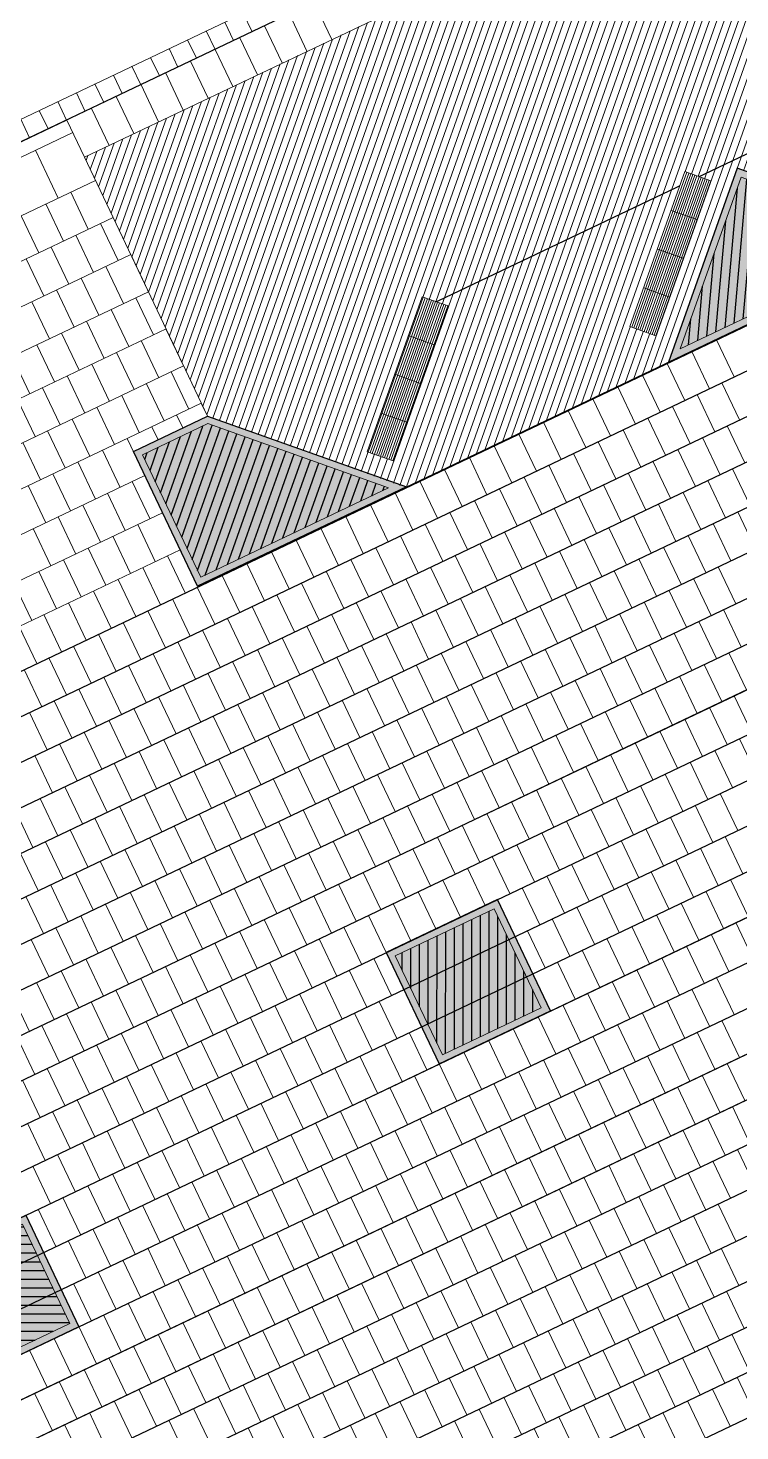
# Model space of a CAD drawing. Header units: metres. Extents: x 679599 to 680028, y 2748524 to 2748840.
# Drawn here: x 679845.92 to 679856.32, y 2748766.67 to 2748787.14 of the extents above; entities that cross this region are included whole.
import ezdxf

# ---------------------------------------------------------------- set-up
doc = ezdxf.new("R2010")
doc.units = ezdxf.units.M
doc.header["$LTSCALE"] = 5
doc.layers.add('00-AUX', color=2, linetype='Continuous', plot=False)
doc.layers.add('00-AUX Tree Pit', color=2, linetype='Continuous', plot=False)
for name, color, linetype, lineweight, plot in [('02-L-B-Barrier Curb', 210, 'Continuous', 5, False), ('02-L-B-Channel', 140, 'Continuous', 5, False), ('02-L-B-Curb', 11, 'Continuous', 5, False)]:
    doc.layers.add(name, color=color, linetype=linetype, lineweight=lineweight, plot=plot)
doc.layers.add('02-L-B-Flat Bar', color=181, linetype='Continuous', lineweight=5)
doc.layers.add('04-BK-Tree Pit', color=6, linetype='Continuous', lineweight=5)
for name, color, linetype, lineweight, true_color in [('02-L-Joints-Paviment_07_Precast Concrete Blocks 60X40', 7, 'Continuous', 5, 0x999999), ('03-TR-Pavement_07_Precast Concrete Blocks 20X10', 7, 'Continuous', 5, 0x999999), ('03-TR-Pavement_07_Precast Concrete Blocks 60X40', 7, 'Continuous', 5, 0x999999), ('03-TR-Pavement_07_Precast irregular Concrete Blocks', 7, 'Continuous', 5, 0xb3b3b3)]:
    doc.layers.add(name, color=color, linetype=linetype, lineweight=lineweight, true_color=true_color)
doc.layers.add('03-TR-Tree Pit_Green', color=46, linetype='Continuous')
doc.layers.add('03-TR-Tree Pit_White', color=7, linetype='Continuous', true_color=0xfcfcfc)

# ---------------------------------------------------------------- blocks, each defined once
blk = doc.blocks.new('*U5')
at = {"layer": '02-L-B-Channel'}
blk.add_lwpolyline([(0, 0), (0, -0.3)], dxfattribs=at)
blk = doc.blocks.new('*U6')
at = {"layer": '02-L-B-Channel', "color": 0, "linetype": 'ByBlock', "lineweight": -2, "transparency": 16777216, "rotation": 25.44812428929673}
for p in [(679849.064, 2748787.358), (679848.522, 2748787.1), (679848.793, 2748787.229), (679848.251, 2748786.971), (679847.709, 2748786.713), (679847.98, 2748786.842), (679847.438, 2748786.584), (679846.897, 2748786.326), (679847.168, 2748786.455), (679846.355, 2748786.068), (679846.626, 2748786.197), (679846.084, 2748785.94), (679845.813, 2748785.811)]:
    blk.add_blockref('*U5', p, dxfattribs=at)
blk = doc.blocks.new('ALCORQUE RECTANGULAR')
at = {"layer": '03-TR-Tree Pit_Green', "ltscale": 0.3}
h = blk.add_hatch(dxfattribs=at)
h.set_pattern_fill('ANSI31', color=256, scale=0.04, angle=-45)
h.set_pattern_definition([(360, (-2068898.16958, 3428624.0145), (3e-17, 0.127), [])])
h.paths.add_polyline_path([(679903.391, 2748647.421), (679902.702, 2748648.869), (679904.689, 2748649.814), (679905.377, 2748648.367)])
at = {"layer": '03-TR-Tree Pit_White'}
h = blk.add_hatch(color=256, dxfattribs=at)
h.dxf.hatch_style = 1
h.paths.add_polyline_path([(679903.344, 2748647.288), (679902.569, 2748648.916), (679904.736, 2748649.947), (679905.511, 2748648.319)])
at = {"layer": '02-L-B-Curb'}
blk.add_lwpolyline([(679903.344, 2748647.288), (679902.569, 2748648.916), (679904.736, 2748649.947), (679905.511, 2748648.319)], close=True, dxfattribs=at)
at = {"layer": '02-L-B-Curb', "color": 6}
blk.add_lwpolyline([(679903.391, 2748647.421), (679902.702, 2748648.868), (679904.689, 2748649.814), (679905.378, 2748648.366)], close=True, dxfattribs=at)
blk = doc.blocks.new('Escocell Quadrat')
at = {"layer": '03-TR-Tree Pit_Green'}
h = blk.add_hatch(dxfattribs=at)
h.set_pattern_fill('ANSI31', color=256, scale=0.04, angle=19.5514)
h.set_pattern_definition([(64.551379247, (-1794786.01457, -2189831.7944), (-0.114677314033, 0.0545720958565), [])])
h.paths.add_polyline_path([(-1.159, 0.359), (-2.759, 0.359), (-2.759, -1.241), (-1.159, -1.241)])
at = {"layer": '03-TR-Tree Pit_White'}
h = blk.add_hatch(color=256, dxfattribs=at)
h.dxf.hatch_style = 1
h.paths.add_polyline_path([(-2.859, 0.459), (-1.059, 0.459), (-1.059, -1.341), (-2.859, -1.341)])
at = {"ltscale": 0.3}
blk.add_lwpolyline([(-2.759, -1.241), (-1.159, -1.241), (-1.159, 0.359), (-2.759, 0.359)], close=True, dxfattribs=at)
at = {"layer": '02-L-B-Curb', "ltscale": 0.3}
blk.add_lwpolyline([(-2.859, -1.341), (-1.059, -1.341), (-1.059, 0.459), (-2.859, 0.459)], close=True, dxfattribs=at)
blk = doc.blocks.new('Alcorque Parking 8m2')
at = {"layer": '03-TR-Tree Pit_Green', "ltscale": 0.3}
h = blk.add_hatch(dxfattribs=at)
h.set_pattern_fill('ANSI31', color=256, scale=0.04, angle=40)
h.set_pattern_definition([(85, (-679726.04474, -2748720.75428), (-0.1265167266577, 0.011068779329), [])])
h.paths.add_polyline_path([(-1.079, -0.384), (2.316, 1.231), (-0.189, 2.121)])
at = {"layer": '03-TR-Tree Pit_White'}
h = blk.add_hatch(color=256, dxfattribs=at)
h.dxf.hatch_style = 1
h.paths.add_polyline_path([(-1.254, -0.578), (2.577, 1.245), (-0.25, 2.249)])
at = {"layer": '02-L-B-Curb'}
blk.add_lwpolyline([(2.577, 1.245), (-0.25, 2.249), (-1.254, -0.578)], close=True, dxfattribs=at)
at = {"layer": '02-L-B-Curb', "color": 6}
blk.add_lwpolyline([(2.316, 1.231), (-0.189, 2.121), (-1.079, -0.384)], close=True, dxfattribs=at)
blk = doc.blocks.new('Tree Pit Ford')
at = {"layer": '03-TR-Tree Pit_Green', "ltscale": 0.3}
h = blk.add_hatch(dxfattribs=at)
h.set_pattern_fill('ANSI31', color=256, scale=0.04)
h.paths.add_polyline_path([(-0.045, 1.149), (1.934, -0.83), (-1.104, -0.83), (-1.104, 1.149)])
at = {"layer": '03-TR-Tree Pit_White'}
h = blk.add_hatch(color=256, dxfattribs=at)
h.dxf.hatch_style = 1
h.paths.add_polyline_path([(-0.004, 1.249), (2.175, -0.93), (-1.204, -0.93), (-1.204, 1.249)])
at = {"layer": '02-L-B-Curb'}
blk.add_lwpolyline([(-0.004, 1.249), (2.175, -0.93), (-1.204, -0.93), (-1.204, 1.249)], close=True, dxfattribs=at)
at = {"layer": '02-L-B-Curb', "color": 6}
blk.add_lwpolyline([(-0.045, 1.149), (1.934, -0.83), (-1.104, -0.83), (-1.104, 1.149)], close=True, dxfattribs=at)
blk = doc.blocks.new('Piece Parking')
blk.add_wipeout([(-1.7, 0.2), (-1.7, -0.2), (0.7, -0.2), (0.7, 0.2)])
at = {"layer": '03-TR-Pavement_07_Precast irregular Concrete Blocks'}
h = blk.add_hatch(dxfattribs=at)
h.set_pattern_fill('ANSI31', color=256, scale=0.01, angle=135)
h.paths.add_polyline_path([(-1.7, 0.2), (0.7, 0.2), (0.7, -0.2), (-1.7, -0.2)])
blk.add_lwpolyline([(-1.7, 0.2), (0.7, 0.2), (0.7, -0.2), (-1.7, -0.2)], close=True)
at = {"layer": '02-L-Joints-Paviment_07_Precast Concrete Blocks 60X40'}
for points in [[(-1.1, 0.2), (-1.1, -0.2)], [(-0.5, 0.2), (-0.5, -0.2)], [(0.1, 0.2), (0.1, -0.2)]]:
    blk.add_lwpolyline(points, dxfattribs=at)
blk = doc.blocks.new('*U48')
at = {"rotation": 44.98941877856481}
blk.add_blockref('Piece Parking', (-0.199, -0.481), dxfattribs=at)
blk = doc.blocks.new('*U49')
at = {"layer": '02-L-B-Barrier Curb', "color": 0, "linetype": 'ByBlock', "lineweight": -2, "transparency": 16777216, "rotation": 25.44812303892089}
for p in [(679855.442, 2748784.839), (679851.605, 2748783.013)]:
    blk.add_blockref('*U48', p, dxfattribs=at)

msp = doc.modelspace()

# ---------------------------------------------------------------- hatches: boundary and pattern name
at = {"layer": '03-TR-Pavement_07_Precast Concrete Blocks 20X10'}
h = msp.add_hatch(dxfattribs=at)
h.set_pattern_fill('ANSI31', color=256, scale=0.0315, angle=25.5)
h.set_pattern_definition([(70.5, (0, 0), (-0.094275932128, 0.033384858509), [])])
edge = h.paths.add_edge_path()
edge.add_line((679846.747, 2748785.254), (679848.542, 2748781.477))
edge.add_line((679848.542, 2748781.477), (679851.428, 2748780.438))
edge.add_line((679851.428, 2748780.438), (679855.273, 2748782.267))
edge.add_line((679855.273, 2748782.267), (679856.277, 2748785.094))
edge.add_line((679856.277, 2748785.094), (679859.104, 2748784.09))
edge.add_line((679859.104, 2748784.09), (679862.949, 2748785.92))
edge.add_line((679862.949, 2748785.92), (679863.953, 2748788.747))
edge.add_line((679863.953, 2748788.747), (679866.78, 2748787.743))
edge.add_line((679866.78, 2748787.743), (679870.625, 2748789.573))
edge.add_line((679870.625, 2748789.573), (679871.629, 2748792.4))
edge.add_line((679871.629, 2748792.4), (679874.456, 2748791.396))
edge.add_line((679874.456, 2748791.396), (679878.294, 2748793.222))
edge.add_line((679878.294, 2748793.222), (679879.304, 2748796.052))
edge.add_line((679879.304, 2748796.052), (679882.132, 2748795.049))
edge.add_line((679882.132, 2748795.049), (679885.976, 2748796.878))
edge.add_line((679885.976, 2748796.878), (679886.946, 2748799.611))
edge.add_line((679886.946, 2748799.611), (679886.98, 2748799.704))
edge.add_line((679886.98, 2748799.704), (679889.807, 2748798.7))
edge.add_line((679889.807, 2748798.7), (679893.651, 2748800.53))
edge.add_line((679893.651, 2748800.53), (679894.655, 2748803.357))
edge.add_line((679894.655, 2748803.357), (679897.482, 2748802.353))
edge.add_line((679897.482, 2748802.353), (679901.327, 2748804.183))
edge.add_line((679901.327, 2748804.183), (679902.33, 2748807.009))
edge.add_line((679902.33, 2748807.009), (679905.158, 2748806.006))
edge.add_line((679905.158, 2748806.006), (679909.001, 2748807.835))
edge.add_line((679909.001, 2748807.835), (679909.972, 2748810.567))
edge.add_line((679909.972, 2748810.567), (679912.832, 2748809.658))
edge.add_line((679912.832, 2748809.658), (679916.677, 2748811.487))
edge.add_line((679916.677, 2748811.487), (679917.681, 2748814.314))
edge.add_line((679917.681, 2748814.314), (679920.508, 2748813.31))
edge.add_line((679920.508, 2748813.31), (679924.352, 2748815.139))
edge.add_line((679924.352, 2748815.139), (679925.356, 2748817.966))
edge.add_line((679925.356, 2748817.966), (679928.18, 2748816.961))
edge.add_line((679928.18, 2748816.961), (679932.025, 2748818.791))
edge.add_line((679932.025, 2748818.791), (679933.03, 2748821.618))
edge.add_line((679933.03, 2748821.618), (679935.857, 2748820.614))
edge.add_line((679935.857, 2748820.614), (679939.701, 2748822.444))
edge.add_line((679939.701, 2748822.444), (679940.705, 2748825.27))
edge.add_line((679940.705, 2748825.27), (679943.555, 2748824.267))
edge.add_line((679943.555, 2748824.267), (679947.475, 2748826.144))
edge.add_line((679947.475, 2748826.144), (679948.507, 2748829.047))
edge.add_line((679948.507, 2748829.047), (679946.708, 2748832.826))
edge.add_line((679946.708, 2748832.826), (679846.744, 2748785.257))

# ---------------------------------------------------------------- linework, layer by layer
at = {"layer": '00-AUX'}
for points in [[(679947.256, 2748833.751), (679845.621, 2748785.391)], [(679851.605, 2748783.013), (679948.419, 2748829.084)], [(679670.326, 2748694.247), (679906.736, 2748806.746)], [(679670.403, 2748693.619), (679906.813, 2748806.118)], [(679670.841, 2748693.163), (679907.252, 2748805.663)], [(679670.919, 2748692.536), (679907.329, 2748805.035)], [(679671.357, 2748692.08), (679907.767, 2748804.579)], [(679671.434, 2748691.452), (679907.845, 2748803.951)], [(679671.873, 2748690.996), (679908.283, 2748803.495)], [(679671.95, 2748690.369), (679908.36, 2748802.868)], [(679675.639, 2748691.46), (679908.831, 2748802.427)], [(679680.412, 2748693.066), (679908.864, 2748801.779)], [(679684.823, 2748694.501), (679909.347, 2748801.344)], [(679689.235, 2748695.936), (679907.032, 2748799.578)], [(679694.007, 2748697.543), (679904.22, 2748797.575)], [(679698.419, 2748698.977), (679901.769, 2748795.744)], [(679703.192, 2748700.584), (679899.679, 2748794.085)], [(679707.603, 2748702.019), (679896.867, 2748792.083)], [(679712.015, 2748703.454), (679894.416, 2748790.252)], [(679716.787, 2748705.06), (679891.964, 2748788.421)], [(679721.199, 2748706.495), (679889.513, 2748786.59)], [(679725.61, 2748707.93), (679887.062, 2748784.759)], [(679843.764, 2748763.491), (679884.759, 2748782.999)], [(679844.203, 2748763.035), (679881.766, 2748780.91)], [(679844.28, 2748762.407), (679879.315, 2748779.079)], [(679844.718, 2748761.951), (679876.864, 2748777.248)], [(679845.157, 2748761.495), (679874.413, 2748775.418)]]:
    msp.add_lwpolyline(points, dxfattribs=at)
at = {"layer": '00-AUX Tree Pit'}
for points in [[(679859.103, 2748784.091), (679856.276, 2748785.095), (679855.272, 2748782.268)], [(679844.496, 2748767.157), (679843.721, 2748768.786), (679845.888, 2748769.817), (679846.663, 2748768.189)]]:
    msp.add_lwpolyline(points, close=True, dxfattribs=at)
at = {"layer": '00-AUX Tree Pit', "ltscale": 0.3}
for points in [[(679848.542, 2748781.477), (679851.446, 2748780.447), (679848.395, 2748778.995), (679847.459, 2748780.962)], [(679851.925, 2748772.025), (679853.55, 2748772.799), (679852.776, 2748774.424), (679851.151, 2748773.651)]]:
    msp.add_lwpolyline(points, close=True, dxfattribs=at)
at = {"layer": '02-L-B-Barrier Curb'}
for points in [[(679845.402, 2748785.283), (679846.486, 2748785.799)], [(679845.488, 2748785.102), (679846.572, 2748785.618)]]:
    msp.add_lwpolyline(points, dxfattribs=at)
at = {"layer": '02-L-B-Channel'}
msp.add_lwpolyline([(679958.866, 2748839.608), (679599.301, 2748668.504)], dxfattribs=at)
at = {"layer": '02-L-B-Flat Bar'}
for points in [[(679851.427, 2748780.438), (679947.475, 2748826.144)], [(679848.542, 2748781.477), (679846.744, 2748785.257)]]:
    msp.add_lwpolyline(points, dxfattribs=at)
at = {"layer": '02-L-Joints-Paviment_07_Precast Concrete Blocks 60X40'}
for p, q in [((679846.744, 2748785.257), (679903.997, 2748812.502)), ((679846.362, 2748784.661), (679846.03, 2748785.36)), ((679846.543, 2748784.747), (679846.8, 2748784.205)), ((679846.181, 2748784.575), (679846.439, 2748784.033)), ((679845.82, 2748784.403), (679846.078, 2748783.861)), ((679846.979, 2748784.29), (679847.236, 2748783.748)), ((679846.617, 2748784.118), (679846.875, 2748783.576)), ((679846.256, 2748783.946), (679846.514, 2748783.404)), ((679847.419, 2748783.835), (679847.677, 2748783.294)), ((679845.895, 2748783.774), (679846.153, 2748783.233)), ((679847.058, 2748783.663), (679847.316, 2748783.122)), ((679846.697, 2748783.492), (679846.955, 2748782.95)), ((679846.336, 2748783.32), (679846.594, 2748782.778)), ((679847.494, 2748783.206), (679847.752, 2748782.665)), ((679845.975, 2748783.148), (679846.233, 2748782.606)), ((679847.133, 2748783.035), (679847.391, 2748782.493)), ((679846.772, 2748782.863), (679847.03, 2748782.321)), ((679846.411, 2748782.691), (679846.669, 2748782.149)), ((679847.574, 2748782.58), (679847.832, 2748782.038)), ((679847.935, 2748782.752), (679848.193, 2748782.21)), ((679846.049, 2748782.519), (679846.307, 2748781.977)), ((679847.213, 2748782.408), (679847.471, 2748781.866)), ((679845.688, 2748782.347), (679845.946, 2748781.805)), ((679846.852, 2748782.236), (679847.109, 2748781.694)), ((679846.49, 2748782.064), (679846.748, 2748781.522)), ((679848.01, 2748782.123), (679848.268, 2748781.581)), ((679846.129, 2748781.892), (679846.387, 2748781.351)), ((679847.288, 2748781.779), (679847.545, 2748781.237)), ((679847.649, 2748781.951), (679847.907, 2748781.409)), ((679845.768, 2748781.72), (679846.026, 2748781.179)), ((679846.926, 2748781.607), (679847.184, 2748781.065)), ((679848.451, 2748781.668), (679848.542, 2748781.477)), ((679846.565, 2748781.435), (679846.823, 2748780.894)), ((679848.09, 2748781.496), (679848.18, 2748781.305)), ((679846.204, 2748781.263), (679846.462, 2748780.722)), ((679847.367, 2748781.153), (679847.625, 2748780.611)), ((679847.728, 2748781.324), (679847.819, 2748781.133)), ((679845.843, 2748781.092), (679846.101, 2748780.55)), ((679847.006, 2748780.981), (679847.264, 2748780.439)), ((679846.645, 2748780.809), (679846.903, 2748780.267)), ((679846.284, 2748780.637), (679846.541, 2748780.095)), ((679845.922, 2748780.465), (679846.18, 2748779.923)), ((679847.081, 2748780.352), (679847.339, 2748779.81)), ((679847.442, 2748780.524), (679847.7, 2748779.982)), ((679846.72, 2748780.18), (679846.977, 2748779.638)), ((679846.358, 2748780.008), (679846.616, 2748779.466)), ((679845.997, 2748779.836), (679846.255, 2748779.294)), ((679847.16, 2748779.725), (679847.418, 2748779.183)), ((679847.522, 2748779.897), (679847.779, 2748779.355)), ((679846.799, 2748779.553), (679847.057, 2748779.012)), ((679846.438, 2748779.381), (679846.696, 2748778.84)), ((679847.958, 2748779.44), (679848.215, 2748778.898)), ((679846.077, 2748779.21), (679846.335, 2748778.668)), ((679847.235, 2748779.096), (679847.493, 2748778.555)), ((679847.596, 2748779.268), (679847.854, 2748778.726)), ((679845.716, 2748779.038), (679845.973, 2748778.496)), ((679846.874, 2748778.924), (679847.132, 2748778.383)), ((679846.513, 2748778.753), (679846.771, 2748778.211)), ((679846.152, 2748778.581), (679846.409, 2748778.039)), ((679845.79, 2748778.409), (679846.048, 2748777.867))]:
    msp.add_line(p, q, dxfattribs=at)
for points in [[(679850.356, 2748786.976), (679850.098, 2748787.516)], [(679849.994, 2748786.804), (679849.737, 2748787.344)], [(679849.633, 2748786.632), (679849.376, 2748787.173)], [(679849.272, 2748786.46), (679849.015, 2748787.001)], [(679848.911, 2748786.288), (679848.654, 2748786.829)], [(679848.188, 2748785.944), (679847.931, 2748786.485)], [(679848.55, 2748786.116), (679848.292, 2748786.657)], [(679847.827, 2748785.772), (679847.57, 2748786.313)], [(679847.466, 2748785.601), (679847.209, 2748786.141)], [(679847.105, 2748785.429), (679846.848, 2748785.969)], [(679846.744, 2748785.257), (679846.486, 2748785.798)], [(679855.977, 2748782.592), (679856.235, 2748782.05)], [(679855.616, 2748782.42), (679855.874, 2748781.878)], [(679855.255, 2748782.248), (679855.513, 2748781.706)], [(679854.894, 2748782.076), (679855.152, 2748781.534)], [(679856.055, 2748781.964), (679856.312, 2748781.422)], [(679854.533, 2748781.904), (679854.79, 2748781.363)], [(679855.693, 2748781.792), (679855.951, 2748781.251)], [(679853.81, 2748781.561), (679854.068, 2748781.019)], [(679854.171, 2748781.733), (679854.429, 2748781.191)], [(679855.332, 2748781.62), (679855.59, 2748781.079)], [(679853.449, 2748781.389), (679853.707, 2748780.847)], [(679854.971, 2748781.449), (679855.229, 2748780.907)], [(679853.088, 2748781.217), (679853.346, 2748780.675)], [(679854.61, 2748781.277), (679854.868, 2748780.735)], [(679855.771, 2748781.165), (679856.028, 2748780.623)], [(679856.132, 2748781.336), (679856.39, 2748780.795)], [(679852.727, 2748781.045), (679852.985, 2748780.503)], [(679854.249, 2748781.105), (679854.507, 2748780.563)], [(679855.409, 2748780.993), (679855.667, 2748780.451)], [(679852.366, 2748780.873), (679852.623, 2748780.331)], [(679853.526, 2748780.761), (679853.784, 2748780.219)], [(679853.887, 2748780.933), (679854.145, 2748780.391)], [(679855.048, 2748780.821), (679855.306, 2748780.279)], [(679851.643, 2748780.529), (679851.901, 2748779.988)], [(679852.004, 2748780.701), (679852.262, 2748780.159)], [(679853.165, 2748780.589), (679853.423, 2748780.047)], [(679854.687, 2748780.649), (679854.945, 2748780.107)], [(679855.848, 2748780.537), (679856.106, 2748779.995)], [(679856.209, 2748780.709), (679856.467, 2748780.167)], [(679851.282, 2748780.358), (679851.54, 2748779.816)], [(679852.804, 2748780.417), (679853.062, 2748779.876)], [(679854.326, 2748780.477), (679854.584, 2748779.935)], [(679855.487, 2748780.365), (679855.745, 2748779.823)], [(679850.921, 2748780.186), (679851.179, 2748779.644)], [(679852.443, 2748780.245), (679852.701, 2748779.704)], [(679853.604, 2748780.133), (679853.861, 2748779.592)], [(679853.965, 2748780.305), (679854.223, 2748779.763)], [(679855.126, 2748780.193), (679855.383, 2748779.651)], [(679850.56, 2748780.014), (679850.817, 2748779.472)], [(679852.082, 2748780.074), (679852.339, 2748779.532)], [(679853.242, 2748779.961), (679853.5, 2748779.42)], [(679854.764, 2748780.021), (679855.022, 2748779.479)], [(679856.286, 2748780.081), (679856.544, 2748779.539)], [(679850.198, 2748779.842), (679850.456, 2748779.3)], [(679851.359, 2748779.73), (679851.617, 2748779.188)], [(679851.72, 2748779.902), (679851.978, 2748779.36)], [(679852.881, 2748779.79), (679853.139, 2748779.248)], [(679854.403, 2748779.849), (679854.661, 2748779.308)], [(679855.564, 2748779.737), (679855.822, 2748779.195)], [(679855.925, 2748779.909), (679856.183, 2748779.367)], [(679849.837, 2748779.67), (679850.095, 2748779.128)], [(679850.998, 2748779.558), (679851.256, 2748779.016)], [(679852.52, 2748779.618), (679852.778, 2748779.076)], [(679853.681, 2748779.506), (679853.939, 2748778.964)], [(679854.042, 2748779.677), (679854.3, 2748779.136)], [(679855.203, 2748779.565), (679855.461, 2748779.024)], [(679849.115, 2748779.326), (679849.373, 2748778.784)], [(679849.476, 2748779.498), (679849.734, 2748778.956)], [(679850.637, 2748779.386), (679850.895, 2748778.844)], [(679852.159, 2748779.446), (679852.417, 2748778.904)], [(679853.32, 2748779.334), (679853.577, 2748778.792)], [(679854.842, 2748779.394), (679855.099, 2748778.852)], [(679848.754, 2748779.154), (679849.011, 2748778.613)], [(679850.276, 2748779.214), (679850.533, 2748778.672)], [(679851.436, 2748779.102), (679851.694, 2748778.56)], [(679851.798, 2748779.274), (679852.055, 2748778.732)], [(679852.958, 2748779.162), (679853.216, 2748778.62)], [(679854.48, 2748779.222), (679854.738, 2748778.68)], [(679855.641, 2748779.11), (679855.899, 2748778.568)], [(679856.002, 2748779.281), (679856.26, 2748778.74)], [(679848.392, 2748778.982), (679848.65, 2748778.441)], [(679849.914, 2748779.042), (679850.172, 2748778.5)], [(679851.075, 2748778.93), (679851.333, 2748778.388)], [(679852.597, 2748778.99), (679852.855, 2748778.448)], [(679854.119, 2748779.05), (679854.377, 2748778.508)], [(679855.28, 2748778.938), (679855.538, 2748778.396)], [(679848.031, 2748778.811), (679848.289, 2748778.269)], [(679849.192, 2748778.699), (679849.45, 2748778.157)], [(679849.553, 2748778.87), (679849.811, 2748778.329)], [(679850.714, 2748778.758), (679850.972, 2748778.217)], [(679852.236, 2748778.818), (679852.494, 2748778.276)], [(679853.397, 2748778.706), (679853.655, 2748778.164)], [(679853.758, 2748778.878), (679854.016, 2748778.336)], [(679854.919, 2748778.766), (679855.177, 2748778.224)], [(679847.67, 2748778.639), (679847.928, 2748778.097)], [(679848.831, 2748778.527), (679849.089, 2748777.985)], [(679850.353, 2748778.586), (679850.611, 2748778.045)], [(679851.875, 2748778.646), (679852.133, 2748778.104)], [(679853.036, 2748778.534), (679853.293, 2748777.992)], [(679854.558, 2748778.594), (679854.815, 2748778.052)], [(679855.718, 2748778.482), (679855.976, 2748777.94)], [(679856.08, 2748778.654), (679856.337, 2748778.112)], [(679846.948, 2748778.295), (679847.205, 2748777.753)], [(679847.309, 2748778.467), (679847.567, 2748777.925)], [(679848.47, 2748778.355), (679848.727, 2748777.813)], [(679849.992, 2748778.415), (679850.249, 2748777.873)], [(679851.152, 2748778.302), (679851.41, 2748777.761)], [(679851.514, 2748778.474), (679851.771, 2748777.933)], [(679852.674, 2748778.362), (679852.932, 2748777.82)], [(679854.196, 2748778.422), (679854.454, 2748777.88)], [(679855.357, 2748778.31), (679855.615, 2748777.768)], [(679846.586, 2748778.123), (679846.844, 2748777.581)], [(679848.108, 2748778.183), (679848.366, 2748777.641)], [(679849.63, 2748778.243), (679849.888, 2748777.701)], [(679850.791, 2748778.131), (679851.049, 2748777.589)], [(679852.313, 2748778.19), (679852.571, 2748777.649)], [(679853.474, 2748778.078), (679853.732, 2748777.536)], [(679853.835, 2748778.25), (679854.093, 2748777.708)], [(679854.996, 2748778.138), (679855.254, 2748777.596)], [(679846.225, 2748777.951), (679846.483, 2748777.409)], [(679847.747, 2748778.011), (679848.005, 2748777.469)], [(679848.908, 2748777.899), (679849.166, 2748777.357)], [(679849.269, 2748778.071), (679849.527, 2748777.529)], [(679850.43, 2748777.959), (679850.688, 2748777.417)], [(679851.952, 2748778.018), (679852.21, 2748777.477)], [(679853.113, 2748777.906), (679853.371, 2748777.365)], [(679854.635, 2748777.966), (679854.893, 2748777.424)], [(679856.157, 2748778.026), (679856.415, 2748777.484)], [(679845.864, 2748777.779), (679846.122, 2748777.238)], [(679847.025, 2748777.667), (679847.283, 2748777.125)], [(679847.386, 2748777.839), (679847.644, 2748777.297)], [(679848.547, 2748777.727), (679848.805, 2748777.185)], [(679850.069, 2748777.787), (679850.327, 2748777.245)], [(679851.23, 2748777.675), (679851.487, 2748777.133)], [(679851.591, 2748777.847), (679851.849, 2748777.305)], [(679852.752, 2748777.735), (679853.009, 2748777.193)], [(679854.274, 2748777.794), (679854.531, 2748777.253)], [(679855.434, 2748777.682), (679855.692, 2748777.14)], [(679855.796, 2748777.854), (679856.053, 2748777.312)], [(679846.664, 2748777.495), (679846.922, 2748776.954)], [(679848.186, 2748777.555), (679848.443, 2748777.013)], [(679849.708, 2748777.615), (679849.965, 2748777.073)], [(679850.868, 2748777.503), (679851.126, 2748776.961)], [(679852.39, 2748777.563), (679852.648, 2748777.021)], [(679853.912, 2748777.622), (679854.17, 2748777.081)], [(679855.073, 2748777.51), (679855.331, 2748776.969)], [(679846.303, 2748777.323), (679846.56, 2748776.782)], [(679847.824, 2748777.383), (679848.082, 2748776.841)], [(679848.985, 2748777.271), (679849.243, 2748776.729)], [(679849.346, 2748777.443), (679849.604, 2748776.901)], [(679850.507, 2748777.331), (679850.765, 2748776.789)], [(679852.029, 2748777.391), (679852.287, 2748776.849)], [(679853.19, 2748777.279), (679853.448, 2748776.737)], [(679853.551, 2748777.451), (679853.809, 2748776.909)], [(679854.712, 2748777.338), (679854.97, 2748776.797)], [(679856.234, 2748777.398), (679856.492, 2748776.856)], [(679845.941, 2748777.152), (679846.199, 2748776.61)], [(679847.463, 2748777.211), (679847.721, 2748776.67)], [(679848.624, 2748777.099), (679848.882, 2748776.558)], [(679850.146, 2748777.159), (679850.404, 2748776.617)], [(679851.668, 2748777.219), (679851.926, 2748776.677)], [(679852.829, 2748777.107), (679853.087, 2748776.565)], [(679854.351, 2748777.167), (679854.609, 2748776.625)], [(679855.512, 2748777.054), (679855.769, 2748776.513)], [(679855.873, 2748777.226), (679856.131, 2748776.685)], [(679846.741, 2748776.868), (679846.999, 2748776.326)], [(679847.102, 2748777.04), (679847.36, 2748776.498)], [(679848.263, 2748776.927), (679848.521, 2748776.386)], [(679849.785, 2748776.987), (679850.043, 2748776.445)], [(679850.946, 2748776.875), (679851.203, 2748776.333)], [(679851.307, 2748777.047), (679851.565, 2748776.505)], [(679852.468, 2748776.935), (679852.725, 2748776.393)], [(679853.99, 2748776.995), (679854.247, 2748776.453)], [(679855.15, 2748776.883), (679855.408, 2748776.341)], [(679846.38, 2748776.696), (679846.638, 2748776.154)], [(679847.902, 2748776.756), (679848.16, 2748776.214)], [(679849.063, 2748776.643), (679849.32, 2748776.102)], [(679849.424, 2748776.815), (679849.682, 2748776.274)], [(679850.584, 2748776.703), (679850.842, 2748776.161)], [(679852.106, 2748776.763), (679852.364, 2748776.221)], [(679853.267, 2748776.651), (679853.525, 2748776.109)], [(679853.628, 2748776.823), (679853.886, 2748776.281)], [(679854.789, 2748776.711), (679855.047, 2748776.169)], [(679856.311, 2748776.771), (679856.569, 2748776.229)], [(679846.019, 2748776.524), (679846.276, 2748775.982)], [(679847.541, 2748776.584), (679847.798, 2748776.042)], [(679848.701, 2748776.472), (679848.959, 2748775.93)], [(679850.223, 2748776.531), (679850.481, 2748775.99)], [(679851.745, 2748776.591), (679852.003, 2748776.049)], [(679852.906, 2748776.479), (679853.164, 2748775.937)], [(679854.428, 2748776.539), (679854.686, 2748775.997)], [(679855.95, 2748776.599), (679856.208, 2748776.057)], [(679846.818, 2748776.24), (679847.076, 2748775.698)], [(679847.179, 2748776.412), (679847.437, 2748775.87)], [(679848.34, 2748776.3), (679848.598, 2748775.758)], [(679849.862, 2748776.359), (679850.12, 2748775.818)], [(679851.023, 2748776.247), (679851.281, 2748775.706)], [(679851.384, 2748776.419), (679851.642, 2748775.877)], [(679852.545, 2748776.307), (679852.803, 2748775.765)], [(679854.067, 2748776.367), (679854.325, 2748775.825)], [(679855.228, 2748776.255), (679855.485, 2748775.713)], [(679855.589, 2748776.427), (679855.847, 2748775.885)], [(679846.457, 2748776.068), (679846.715, 2748775.526)], [(679847.979, 2748776.128), (679848.237, 2748775.586)], [(679849.501, 2748776.188), (679849.759, 2748775.646)], [(679850.662, 2748776.076), (679850.92, 2748775.534)], [(679852.184, 2748776.135), (679852.442, 2748775.594)], [(679853.706, 2748776.195), (679853.963, 2748775.653)], [(679854.866, 2748776.083), (679855.124, 2748775.541)], [(679846.096, 2748775.896), (679846.354, 2748775.354)], [(679847.618, 2748775.956), (679847.876, 2748775.414)], [(679848.779, 2748775.844), (679849.036, 2748775.302)], [(679849.14, 2748776.016), (679849.398, 2748775.474)], [(679850.301, 2748775.904), (679850.558, 2748775.362)], [(679851.822, 2748775.963), (679852.08, 2748775.422)], [(679852.983, 2748775.851), (679853.241, 2748775.31)], [(679853.344, 2748776.023), (679853.602, 2748775.481)], [(679854.505, 2748775.911), (679854.763, 2748775.369)], [(679856.027, 2748775.971), (679856.285, 2748775.429)], [(679845.735, 2748775.724), (679845.992, 2748775.183)], [(679847.257, 2748775.784), (679847.514, 2748775.242)], [(679848.417, 2748775.672), (679848.675, 2748775.13)], [(679849.939, 2748775.732), (679850.197, 2748775.19)], [(679851.1, 2748775.62), (679851.358, 2748775.078)], [(679851.461, 2748775.792), (679851.719, 2748775.25)], [(679852.622, 2748775.679), (679852.88, 2748775.138)], [(679854.144, 2748775.739), (679854.402, 2748775.197)], [(679855.305, 2748775.627), (679855.563, 2748775.085)], [(679855.666, 2748775.799), (679855.924, 2748775.257)], [(679846.534, 2748775.44), (679846.792, 2748774.899)], [(679846.895, 2748775.612), (679847.153, 2748775.07)], [(679848.056, 2748775.5), (679848.314, 2748774.958)], [(679849.578, 2748775.56), (679849.836, 2748775.018)], [(679850.739, 2748775.448), (679850.997, 2748774.906)], [(679852.261, 2748775.508), (679852.519, 2748774.966)], [(679853.783, 2748775.567), (679854.041, 2748775.026)], [(679854.944, 2748775.455), (679855.201, 2748774.914)], [(679846.173, 2748775.268), (679846.431, 2748774.727)], [(679847.695, 2748775.328), (679847.953, 2748774.786)], [(679848.856, 2748775.216), (679849.114, 2748774.674)], [(679849.217, 2748775.388), (679849.475, 2748774.846)], [(679850.378, 2748775.276), (679850.636, 2748774.734)], [(679851.9, 2748775.336), (679852.158, 2748774.794)], [(679853.061, 2748775.224), (679853.318, 2748774.682)], [(679853.422, 2748775.396), (679853.68, 2748774.854)], [(679854.582, 2748775.283), (679854.84, 2748774.742)], [(679856.104, 2748775.343), (679856.362, 2748774.801)], [(679845.812, 2748775.097), (679846.07, 2748774.555)], [(679847.334, 2748775.156), (679847.592, 2748774.615)], [(679848.495, 2748775.044), (679848.752, 2748774.502)], [(679850.017, 2748775.104), (679850.274, 2748774.562)], [(679851.539, 2748775.164), (679851.796, 2748774.622)], [(679852.699, 2748775.052), (679852.957, 2748774.51)], [(679854.221, 2748775.112), (679854.479, 2748774.57)], [(679855.743, 2748775.171), (679856.001, 2748774.63)], [(679846.611, 2748774.813), (679846.869, 2748774.271)], [(679846.973, 2748774.984), (679847.23, 2748774.443)], [(679848.133, 2748774.872), (679848.391, 2748774.331)], [(679849.655, 2748774.932), (679849.913, 2748774.39)], [(679850.816, 2748774.82), (679851.074, 2748774.278)], [(679851.177, 2748774.992), (679851.435, 2748774.45)], [(679852.338, 2748774.88), (679852.596, 2748774.338)], [(679853.86, 2748774.94), (679854.118, 2748774.398)], [(679855.021, 2748774.828), (679855.279, 2748774.286)], [(679855.382, 2748774.999), (679855.64, 2748774.458)], [(679846.25, 2748774.641), (679846.508, 2748774.099)], [(679847.772, 2748774.701), (679848.03, 2748774.159)], [(679849.294, 2748774.76), (679849.552, 2748774.219)], [(679850.455, 2748774.648), (679850.713, 2748774.106)], [(679851.977, 2748774.708), (679852.235, 2748774.166)], [(679853.138, 2748774.596), (679853.396, 2748774.054)], [(679853.499, 2748774.768), (679853.757, 2748774.226)], [(679854.66, 2748774.656), (679854.918, 2748774.114)], [(679856.182, 2748774.715), (679856.44, 2748774.174)], [(679845.889, 2748774.469), (679846.147, 2748773.927)], [(679847.411, 2748774.529), (679847.669, 2748773.987)], [(679848.572, 2748774.417), (679848.83, 2748773.875)], [(679848.933, 2748774.588), (679849.191, 2748774.047)], [(679850.094, 2748774.476), (679850.352, 2748773.935)], [(679851.616, 2748774.536), (679851.874, 2748773.994)], [(679854.299, 2748774.484), (679854.556, 2748773.942)], [(679855.82, 2748774.544), (679856.078, 2748774.002)], [(679846.689, 2748774.185), (679846.946, 2748773.643)], [(679847.05, 2748774.357), (679847.308, 2748773.815)], [(679848.211, 2748774.245), (679848.468, 2748773.703)], [(679849.733, 2748774.304), (679849.99, 2748773.763)], [(679850.893, 2748774.192), (679851.151, 2748773.651)], [(679851.255, 2748774.364), (679851.512, 2748773.822)], [(679853.937, 2748774.312), (679854.195, 2748773.77)], [(679855.098, 2748774.2), (679855.356, 2748773.658)], [(679855.459, 2748774.372), (679855.717, 2748773.83)], [(679846.327, 2748774.013), (679846.585, 2748773.471)], [(679847.849, 2748774.073), (679848.107, 2748773.531)], [(679849.371, 2748774.133), (679849.629, 2748773.591)], [(679850.532, 2748774.02), (679850.79, 2748773.479)], [(679853.576, 2748774.14), (679853.834, 2748773.598)], [(679854.737, 2748774.028), (679854.995, 2748773.486)], [(679856.259, 2748774.088), (679856.517, 2748773.546)], [(679845.966, 2748773.841), (679846.224, 2748773.299)], [(679847.488, 2748773.901), (679847.746, 2748773.359)], [(679848.649, 2748773.789), (679848.907, 2748773.247)], [(679849.01, 2748773.961), (679849.268, 2748773.419)], [(679850.171, 2748773.849), (679850.429, 2748773.307)], [(679853.215, 2748773.968), (679853.473, 2748773.426)], [(679854.376, 2748773.856), (679854.634, 2748773.314)], [(679855.898, 2748773.916), (679856.156, 2748773.374)], [(679847.127, 2748773.729), (679847.385, 2748773.187)], [(679848.288, 2748773.617), (679848.546, 2748773.075)], [(679849.81, 2748773.677), (679850.068, 2748773.135)], [(679854.015, 2748773.684), (679854.272, 2748773.142)], [(679855.175, 2748773.572), (679855.433, 2748773.03)], [(679855.537, 2748773.744), (679855.794, 2748773.202)], [(679846.405, 2748773.385), (679846.662, 2748772.843)], [(679846.766, 2748773.557), (679847.024, 2748773.015)], [(679847.927, 2748773.445), (679848.184, 2748772.903)], [(679849.449, 2748773.505), (679849.706, 2748772.963)], [(679850.609, 2748773.393), (679850.867, 2748772.851)], [(679850.971, 2748773.565), (679851.228, 2748773.023)], [(679853.653, 2748773.512), (679853.911, 2748772.971)], [(679854.814, 2748773.4), (679855.072, 2748772.858)], [(679846.043, 2748773.213), (679846.301, 2748772.672)], [(679847.565, 2748773.273), (679847.823, 2748772.731)], [(679848.726, 2748773.161), (679848.984, 2748772.619)], [(679849.087, 2748773.333), (679849.345, 2748772.791)], [(679850.248, 2748773.221), (679850.506, 2748772.679)], [(679854.453, 2748773.228), (679854.711, 2748772.687)], [(679855.975, 2748773.288), (679856.233, 2748772.746)], [(679845.682, 2748773.042), (679845.94, 2748772.5)], [(679847.204, 2748773.101), (679847.462, 2748772.56)], [(679848.365, 2748772.989), (679848.623, 2748772.447)], [(679849.887, 2748773.049), (679850.145, 2748772.507)], [(679854.092, 2748773.056), (679854.35, 2748772.515)], [(679855.614, 2748773.116), (679855.872, 2748772.574)], [(679846.482, 2748772.758), (679846.74, 2748772.216)], [(679846.843, 2748772.929), (679847.101, 2748772.388)], [(679848.004, 2748772.817), (679848.262, 2748772.276)], [(679849.526, 2748772.877), (679849.784, 2748772.335)], [(679850.687, 2748772.765), (679850.944, 2748772.223)], [(679851.048, 2748772.937), (679851.306, 2748772.395)], [(679853.731, 2748772.885), (679853.988, 2748772.343)], [(679854.891, 2748772.773), (679855.149, 2748772.231)], [(679855.253, 2748772.944), (679855.51, 2748772.403)], [(679846.121, 2748772.586), (679846.378, 2748772.044)], [(679847.643, 2748772.645), (679847.9, 2748772.104)], [(679849.165, 2748772.705), (679849.422, 2748772.164)], [(679850.325, 2748772.593), (679850.583, 2748772.051)], [(679853.369, 2748772.713), (679853.627, 2748772.171)], [(679854.53, 2748772.601), (679854.788, 2748772.059)], [(679856.052, 2748772.66), (679856.31, 2748772.119)], [(679845.759, 2748772.414), (679846.017, 2748771.872)], [(679847.281, 2748772.474), (679847.539, 2748771.932)], [(679848.442, 2748772.362), (679848.7, 2748771.82)], [(679848.803, 2748772.533), (679849.061, 2748771.992)], [(679849.964, 2748772.421), (679850.222, 2748771.88)], [(679851.486, 2748772.481), (679851.744, 2748771.939)], [(679852.647, 2748772.369), (679852.905, 2748771.827)], [(679853.008, 2748772.541), (679853.266, 2748771.999)], [(679854.169, 2748772.429), (679854.427, 2748771.887)], [(679855.691, 2748772.489), (679855.949, 2748771.947)], [(679846.92, 2748772.302), (679847.178, 2748771.76)], [(679848.081, 2748772.19), (679848.339, 2748771.648)], [(679849.603, 2748772.249), (679849.861, 2748771.708)], [(679850.764, 2748772.137), (679851.022, 2748771.596)], [(679851.125, 2748772.309), (679851.383, 2748771.767)], [(679852.286, 2748772.197), (679852.544, 2748771.655)], [(679853.808, 2748772.257), (679854.066, 2748771.715)], [(679854.969, 2748772.145), (679855.226, 2748771.603)], [(679855.33, 2748772.317), (679855.588, 2748771.775)], [(679846.198, 2748771.958), (679846.456, 2748771.416)], [(679846.559, 2748772.13), (679846.817, 2748771.588)], [(679847.72, 2748772.018), (679847.978, 2748771.476)], [(679849.242, 2748772.078), (679849.5, 2748771.536)], [(679850.403, 2748771.965), (679850.66, 2748771.424)], [(679851.925, 2748772.025), (679852.182, 2748771.483)], [(679853.447, 2748772.085), (679853.704, 2748771.543)], [(679854.607, 2748771.973), (679854.865, 2748771.431)], [(679856.129, 2748772.033), (679856.387, 2748771.491)], [(679845.837, 2748771.786), (679846.095, 2748771.244)], [(679847.359, 2748771.846), (679847.616, 2748771.304)], [(679848.519, 2748771.734), (679848.777, 2748771.192)], [(679848.881, 2748771.906), (679849.138, 2748771.364)], [(679850.041, 2748771.794), (679850.299, 2748771.252)], [(679851.563, 2748771.853), (679851.821, 2748771.312)], [(679852.724, 2748771.741), (679852.982, 2748771.199)], [(679853.085, 2748771.913), (679853.343, 2748771.371)], [(679854.246, 2748771.801), (679854.504, 2748771.259)], [(679855.768, 2748771.861), (679856.026, 2748771.319)], [(679846.997, 2748771.674), (679847.255, 2748771.132)], [(679848.158, 2748771.562), (679848.416, 2748771.02)], [(679849.68, 2748771.622), (679849.938, 2748771.08)], [(679851.202, 2748771.681), (679851.46, 2748771.14)], [(679852.363, 2748771.569), (679852.621, 2748771.028)], [(679853.885, 2748771.629), (679854.143, 2748771.087)], [(679855.407, 2748771.689), (679855.665, 2748771.147)], [(679846.275, 2748771.33), (679846.533, 2748770.788)], [(679846.636, 2748771.502), (679846.894, 2748770.96)], [(679847.797, 2748771.39), (679848.055, 2748770.848)], [(679849.319, 2748771.45), (679849.577, 2748770.908)], [(679850.48, 2748771.338), (679850.738, 2748770.796)], [(679850.841, 2748771.51), (679851.099, 2748770.968)], [(679852.002, 2748771.398), (679852.26, 2748770.856)], [(679853.524, 2748771.457), (679853.782, 2748770.916)], [(679854.685, 2748771.345), (679854.942, 2748770.803)], [(679855.046, 2748771.517), (679855.304, 2748770.975)], [(679856.207, 2748771.405), (679856.464, 2748770.863)], [(679845.914, 2748771.158), (679846.172, 2748770.617)], [(679847.436, 2748771.218), (679847.694, 2748770.676)], [(679848.958, 2748771.278), (679849.216, 2748770.736)], [(679850.119, 2748771.166), (679850.376, 2748770.624)], [(679851.641, 2748771.226), (679851.898, 2748770.684)], [(679852.801, 2748771.114), (679853.059, 2748770.572)], [(679853.163, 2748771.285), (679853.42, 2748770.744)], [(679854.323, 2748771.173), (679854.581, 2748770.632)], [(679855.845, 2748771.233), (679856.103, 2748770.691)], [(679847.075, 2748771.046), (679847.333, 2748770.504)], [(679848.236, 2748770.934), (679848.493, 2748770.392)], [(679848.597, 2748771.106), (679848.855, 2748770.564)], [(679849.757, 2748770.994), (679850.015, 2748770.452)], [(679851.279, 2748771.054), (679851.537, 2748770.512)], [(679852.44, 2748770.942), (679852.698, 2748770.4)], [(679853.962, 2748771.001), (679854.22, 2748770.46)], [(679855.484, 2748771.061), (679855.742, 2748770.519)], [(679846.352, 2748770.703), (679846.61, 2748770.161)], [(679846.714, 2748770.874), (679846.971, 2748770.333)], [(679847.874, 2748770.762), (679848.132, 2748770.221)], [(679849.396, 2748770.822), (679849.654, 2748770.28)], [(679850.557, 2748770.71), (679850.815, 2748770.168)], [(679850.918, 2748770.882), (679851.176, 2748770.34)], [(679852.079, 2748770.77), (679852.337, 2748770.228)], [(679853.601, 2748770.83), (679853.859, 2748770.288)], [(679854.762, 2748770.717), (679855.02, 2748770.176)], [(679855.123, 2748770.889), (679855.381, 2748770.348)], [(679856.284, 2748770.777), (679856.542, 2748770.235)], [(679845.991, 2748770.531), (679846.249, 2748769.989)], [(679847.513, 2748770.59), (679847.771, 2748770.049)], [(679849.035, 2748770.65), (679849.293, 2748770.108)], [(679850.196, 2748770.538), (679850.454, 2748769.996)], [(679851.718, 2748770.598), (679851.976, 2748770.056)], [(679853.24, 2748770.658), (679853.498, 2748770.116)], [(679854.401, 2748770.546), (679854.658, 2748770.004)], [(679855.923, 2748770.605), (679856.18, 2748770.064)], [(679847.152, 2748770.419), (679847.41, 2748769.877)], [(679848.313, 2748770.306), (679848.571, 2748769.765)], [(679848.674, 2748770.478), (679848.932, 2748769.937)], [(679849.835, 2748770.366), (679850.093, 2748769.824)], [(679851.357, 2748770.426), (679851.615, 2748769.884)], [(679852.517, 2748770.314), (679852.775, 2748769.772)], [(679852.879, 2748770.486), (679853.136, 2748769.944)], [(679854.039, 2748770.374), (679854.297, 2748769.832)], [(679855.561, 2748770.434), (679855.819, 2748769.892)], [(679846.791, 2748770.247), (679847.049, 2748769.705)], [(679847.952, 2748770.135), (679848.209, 2748769.593)], [(679849.474, 2748770.194), (679849.731, 2748769.653)], [(679850.995, 2748770.254), (679851.253, 2748769.712)], [(679852.156, 2748770.142), (679852.414, 2748769.6)], [(679853.678, 2748770.202), (679853.936, 2748769.66)], [(679854.839, 2748770.09), (679855.097, 2748769.548)], [(679855.2, 2748770.262), (679855.458, 2748769.72)], [(679846.068, 2748769.903), (679846.326, 2748769.361)], [(679846.43, 2748770.075), (679846.687, 2748769.533)], [(679847.59, 2748769.963), (679847.848, 2748769.421)], [(679849.112, 2748770.022), (679849.37, 2748769.481)], [(679850.273, 2748769.91), (679850.531, 2748769.369)], [(679850.634, 2748770.082), (679850.892, 2748769.54)], [(679851.795, 2748769.97), (679852.053, 2748769.428)], [(679853.317, 2748770.03), (679853.575, 2748769.488)], [(679854.478, 2748769.918), (679854.736, 2748769.376)], [(679856, 2748769.978), (679856.258, 2748769.436)], [(679847.229, 2748769.791), (679847.487, 2748769.249)], [(679848.39, 2748769.679), (679848.648, 2748769.137)], [(679848.751, 2748769.851), (679849.009, 2748769.309)], [(679849.912, 2748769.739), (679850.17, 2748769.197)], [(679851.434, 2748769.798), (679851.692, 2748769.257)], [(679852.595, 2748769.686), (679852.853, 2748769.144)], [(679852.956, 2748769.858), (679853.214, 2748769.316)], [(679854.117, 2748769.746), (679854.374, 2748769.204)], [(679855.639, 2748769.806), (679855.896, 2748769.264)], [(679846.868, 2748769.619), (679847.126, 2748769.077)], [(679848.029, 2748769.507), (679848.287, 2748768.965)], [(679849.551, 2748769.567), (679849.809, 2748769.025)], [(679851.073, 2748769.626), (679851.331, 2748769.085)], [(679852.234, 2748769.514), (679852.491, 2748768.973)], [(679853.755, 2748769.574), (679854.013, 2748769.032)], [(679855.277, 2748769.634), (679855.535, 2748769.092)], [(679846.507, 2748769.447), (679846.765, 2748768.905)], [(679847.668, 2748769.335), (679847.925, 2748768.793)], [(679849.19, 2748769.395), (679849.447, 2748768.853)], [(679850.35, 2748769.283), (679850.608, 2748768.741)], [(679850.712, 2748769.455), (679850.969, 2748768.913)], [(679851.872, 2748769.342), (679852.13, 2748768.801)], [(679853.394, 2748769.402), (679853.652, 2748768.86)], [(679854.555, 2748769.29), (679854.813, 2748768.748)], [(679854.916, 2748769.462), (679855.174, 2748768.92)], [(679856.045, 2748769.335), (679856.303, 2748768.793)], [(679847.306, 2748769.163), (679847.564, 2748768.621)], [(679848.828, 2748769.223), (679849.086, 2748768.681)], [(679849.989, 2748769.111), (679850.247, 2748768.569)], [(679851.511, 2748769.171), (679851.769, 2748768.629)], [(679853.033, 2748769.23), (679853.291, 2748768.689)], [(679854.194, 2748769.118), (679854.452, 2748768.576)], [(679855.684, 2748769.163), (679855.941, 2748768.621)], [(679846.945, 2748768.991), (679847.203, 2748768.449)], [(679848.106, 2748768.879), (679848.364, 2748768.337)], [(679848.467, 2748769.051), (679848.725, 2748768.509)], [(679849.628, 2748768.939), (679849.886, 2748768.397)], [(679851.15, 2748768.999), (679851.408, 2748768.457)], [(679852.311, 2748768.887), (679852.569, 2748768.345)], [(679852.672, 2748769.058), (679852.93, 2748768.517)], [(679853.833, 2748768.946), (679854.091, 2748768.405)], [(679855.322, 2748768.991), (679855.58, 2748768.449)], [(679846.584, 2748768.819), (679846.842, 2748768.278)], [(679847.745, 2748768.707), (679848.003, 2748768.165)], [(679849.267, 2748768.767), (679849.525, 2748768.225)], [(679850.428, 2748768.655), (679850.685, 2748768.113)], [(679850.789, 2748768.827), (679851.047, 2748768.285)], [(679851.95, 2748768.715), (679852.207, 2748768.173)], [(679853.472, 2748768.775), (679853.729, 2748768.233)], [(679854.961, 2748768.819), (679855.219, 2748768.277)], [(679856.122, 2748768.707), (679856.38, 2748768.165)], [(679847.384, 2748768.535), (679847.641, 2748767.994)], [(679848.906, 2748768.595), (679849.163, 2748768.053)], [(679850.066, 2748768.483), (679850.324, 2748767.941)], [(679851.588, 2748768.543), (679851.846, 2748768.001)], [(679853.11, 2748768.603), (679853.368, 2748768.061)], [(679854.239, 2748768.475), (679854.497, 2748767.933)], [(679854.6, 2748768.647), (679854.858, 2748768.105)], [(679855.761, 2748768.535), (679856.019, 2748767.993)], [(679847.022, 2748768.363), (679847.28, 2748767.822)], [(679848.183, 2748768.251), (679848.441, 2748767.71)], [(679848.544, 2748768.423), (679848.802, 2748767.881)], [(679849.705, 2748768.311), (679849.963, 2748767.769)], [(679851.227, 2748768.371), (679851.485, 2748767.829)], [(679852.388, 2748768.259), (679852.646, 2748767.717)], [(679852.749, 2748768.431), (679853.007, 2748767.889)], [(679853.878, 2748768.303), (679854.135, 2748767.761)], [(679855.4, 2748768.363), (679855.657, 2748767.821)], [(679846.661, 2748768.192), (679846.919, 2748767.65)], [(679847.822, 2748768.08), (679848.08, 2748767.538)], [(679849.344, 2748768.139), (679849.602, 2748767.598)], [(679850.866, 2748768.199), (679851.124, 2748767.657)], [(679852.027, 2748768.087), (679852.285, 2748767.545)], [(679853.516, 2748768.131), (679853.774, 2748767.59)], [(679855.038, 2748768.191), (679855.296, 2748767.649)], [(679856.199, 2748768.079), (679856.457, 2748767.537)], [(679845.939, 2748767.848), (679846.197, 2748767.306)], [(679846.3, 2748768.02), (679846.558, 2748767.478)], [(679847.461, 2748767.908), (679847.719, 2748767.366)], [(679848.983, 2748767.967), (679849.241, 2748767.426)], [(679850.144, 2748767.855), (679850.401, 2748767.314)], [(679850.505, 2748768.027), (679850.763, 2748767.485)], [(679851.666, 2748767.915), (679851.923, 2748767.373)], [(679853.155, 2748767.96), (679853.413, 2748767.418)], [(679854.316, 2748767.847), (679854.574, 2748767.306)], [(679854.677, 2748768.019), (679854.935, 2748767.478)], [(679855.838, 2748767.907), (679856.096, 2748767.365)], [(679847.1, 2748767.736), (679847.357, 2748767.194)], [(679848.622, 2748767.796), (679848.879, 2748767.254)], [(679849.782, 2748767.683), (679850.04, 2748767.142)], [(679851.304, 2748767.743), (679851.562, 2748767.201)], [(679852.794, 2748767.788), (679853.052, 2748767.246)], [(679853.955, 2748767.676), (679854.213, 2748767.134)], [(679855.477, 2748767.735), (679855.735, 2748767.194)], [(679846.738, 2748767.564), (679846.996, 2748767.022)], [(679847.899, 2748767.452), (679848.157, 2748766.91)], [(679848.26, 2748767.624), (679848.518, 2748767.082)], [(679849.421, 2748767.512), (679849.679, 2748766.97)], [(679850.943, 2748767.571), (679851.201, 2748767.03)], [(679852.072, 2748767.444), (679852.329, 2748766.902)], [(679852.433, 2748767.616), (679852.691, 2748767.074)], [(679853.594, 2748767.504), (679853.851, 2748766.962)], [(679855.116, 2748767.563), (679855.373, 2748767.022)], [(679856.276, 2748767.451), (679856.534, 2748766.91)], [(679846.377, 2748767.392), (679846.635, 2748766.85)], [(679847.538, 2748767.28), (679847.796, 2748766.738)], [(679849.06, 2748767.34), (679849.318, 2748766.798)], [(679850.221, 2748767.228), (679850.479, 2748766.686)], [(679850.582, 2748767.399), (679850.84, 2748766.858)], [(679851.71, 2748767.272), (679851.968, 2748766.73)], [(679853.232, 2748767.332), (679853.49, 2748766.79)], [(679854.754, 2748767.392), (679855.012, 2748766.85)], [(679855.915, 2748767.279), (679856.173, 2748766.738)], [(679846.016, 2748767.22), (679846.274, 2748766.678)], [(679847.177, 2748767.108), (679847.435, 2748766.566)], [(679848.699, 2748767.168), (679848.957, 2748766.626)], [(679849.86, 2748767.056), (679850.117, 2748766.514)], [(679851.349, 2748767.1), (679851.607, 2748766.558)], [(679852.871, 2748767.16), (679853.129, 2748766.618)], [(679854.032, 2748767.048), (679854.29, 2748766.506)], [(679854.393, 2748767.22), (679854.651, 2748766.678)], [(679855.554, 2748767.108), (679855.812, 2748766.566)], [(679846.816, 2748766.936), (679847.073, 2748766.394)], [(679847.976, 2748766.824), (679848.234, 2748766.282)], [(679848.338, 2748766.996), (679848.595, 2748766.454)], [(679849.498, 2748766.884), (679849.756, 2748766.342)], [(679850.988, 2748766.928), (679851.246, 2748766.386)], [(679852.149, 2748766.816), (679852.407, 2748766.274)], [(679852.51, 2748766.988), (679852.768, 2748766.446)], [(679853.671, 2748766.876), (679853.929, 2748766.334)], [(679855.193, 2748766.936), (679855.451, 2748766.394)], [(679846.454, 2748766.764), (679846.712, 2748766.223)], [(679849.137, 2748766.712), (679849.395, 2748766.17)], [(679850.627, 2748766.756), (679850.885, 2748766.215)], [(679853.31, 2748766.704), (679853.567, 2748766.162)], [(679854.832, 2748766.764), (679855.089, 2748766.222)]]:
    msp.add_lwpolyline(points, dxfattribs=at)
at = {"layer": '03-TR-Pavement_07_Precast Concrete Blocks 60X40'}
for p, q in [((679602.439, 2748661.942), (679961.734, 2748832.918)), ((679602.698, 2748661.401), (679961.992, 2748832.376)), ((679602.956, 2748660.859), (679962.25, 2748831.835)), ((679603.215, 2748660.318), (679962.509, 2748831.293)), ((679603.474, 2748659.776), (679962.768, 2748830.752)), ((679603.732, 2748659.235), (679963.026, 2748830.21)), ((679733.636, 2748720.387), (679963.285, 2748829.669)), ((679733.894, 2748719.845), (679963.543, 2748829.127)), ((679723.497, 2748714.233), (679963.802, 2748828.586)), ((679723.755, 2748713.692), (679904.349, 2748799.63)), ((679713.899, 2748708.337), (679904.607, 2748799.088)), ((679838.715, 2748764.41), (679899.633, 2748793.399)), ((679748.675, 2748720.899), (679897.138, 2748791.547)), ((679712.479, 2748703.01), (679894.644, 2748789.696)), ((679717.042, 2748704.517), (679892.149, 2748787.844)), ((679853.034, 2748773.882), (679881.93, 2748787.632)), ((679736.988, 2748713.344), (679889.655, 2748785.993)), ((679845.82, 2748784.403), (679846.904, 2748784.919)), ((679839.572, 2748780.765), (679847.162, 2748784.377)), ((679761.265, 2748724.232), (679887.16, 2748784.141)), ((679839.83, 2748780.224), (679847.42, 2748783.836)), ((679840.087, 2748779.682), (679847.678, 2748783.294)), ((679840.345, 2748779.14), (679847.936, 2748782.752)), ((679840.603, 2748778.598), (679848.193, 2748782.21)), ((679843.799, 2748762.843), (679884.665, 2748782.29)), ((679840.861, 2748778.056), (679848.451, 2748781.668)), ((679842.202, 2748778.03), (679847.625, 2748780.611)), ((679844.163, 2748762.351), (679882.171, 2748780.438)), ((679842.46, 2748777.489), (679847.883, 2748780.069)), ((679853.292, 2748773.34), (679867.014, 2748779.87)), ((679842.718, 2748776.947), (679848.141, 2748779.527)), ((679844.526, 2748761.86), (679879.676, 2748778.586)), ((679844.889, 2748761.368), (679877.181, 2748776.735)), ((679846.146, 2748769.275), (679859.329, 2748775.549)), ((679846.403, 2748768.733), (679859.587, 2748775.007)), ((679714.157, 2748707.795), (679851.409, 2748773.109)), ((679822.591, 2748758.731), (679851.667, 2748772.567))]:
    msp.add_line(p, q, dxfattribs=at)

# ---------------------------------------------------------------- block references
at = {"layer": '02-L-B-Channel'}
msp.add_blockref('*U6', (0, 0), dxfattribs=at)
at = {"layer": '04-BK-Tree Pit'}
for name, p in [('Alcorque Parking 8m2', (679856.526, 2748782.846)), ('ALCORQUE RECTANGULAR', (-58.848, 119.87))]:
    msp.add_blockref(name, p, dxfattribs=at)
for name, p, rotation in [('Tree Pit Ford', (679849.082, 2748780.352), 25.44812425875521), ('Escocell Quadrat', (679853.93, 2748774.464), 25.44862075299672)]:
    msp.add_blockref(name, p, dxfattribs=dict(at, rotation=rotation))

# ---------------------------------------------------------------- next in the draw order: block references
at = {"layer": '02-L-B-Barrier Curb'}
msp.add_blockref('*U49', (0, 0), dxfattribs=at)

doc.saveas('drawing.dxf')
